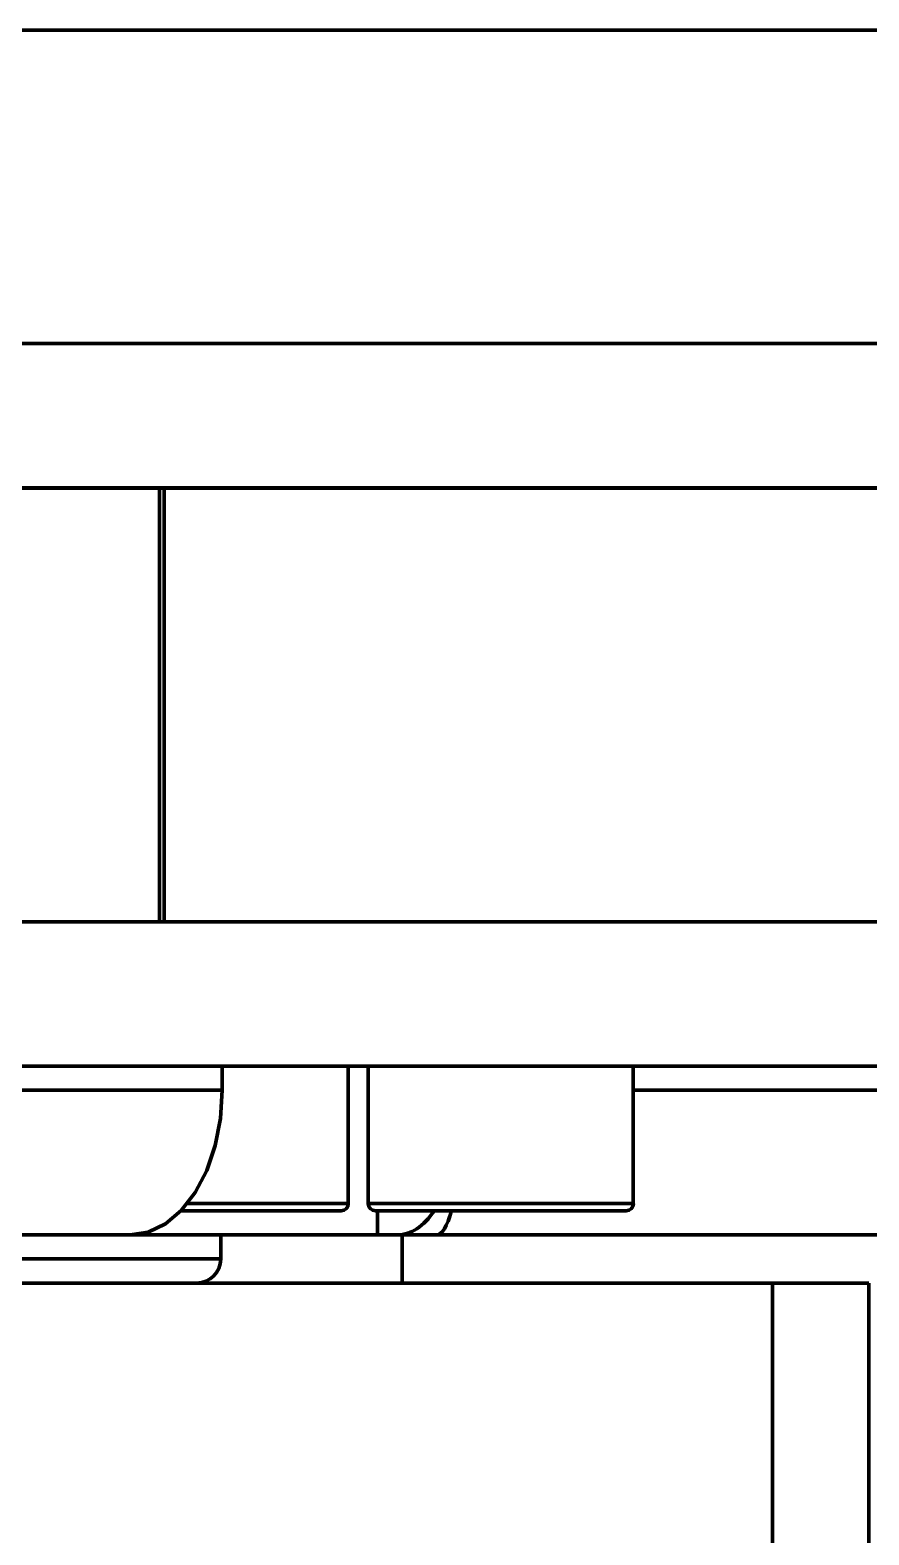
# Model space of a CAD drawing. Header units: millimetres. Extents: x -419 to 9215, y 1224 to 3301.
# Drawn here: x -199.7 to -180.36, y 1402.3 to 1437 of the extents above; entities that cross this region are included whole.
import ezdxf

# ---------------------------------------------------------------- set-up
doc = ezdxf.new("R2010")
doc.units = ezdxf.units.MM
doc.layers.add('0.7mm', color=7, linetype='Continuous', lineweight=70)

msp = doc.modelspace()

# ---------------------------------------------------------------- linework, layer by layer
at = {"layer": '0.7mm', "color": 7, "linetype": 'Continuous', "lineweight": 70}
for p, q in [((-155.545, 1436.995), (-217.653, 1436.997)), ((-157.307, 1436.995), (-213.383, 1436.996)), ((-206.89, 1429.773), (-176.595, 1429.772)), ((-177.037, 1426.438), (-207.242, 1426.439)), ((-207.003, 1426.435), (-176.937, 1426.436)), ((-196.712, 1416.437), (-196.712, 1426.435)), ((-196.608, 1416.437), (-196.608, 1426.435)), ((-222.758, 1416.437), (-79.97, 1416.437)), ((-222.758, 1413.104), (-79.97, 1413.104)), ((-195.27, 1412.548), (-195.27, 1413.104)), ((-192.363, 1409.937), (-192.363, 1413.104)), ((-191.902, 1413.104), (-191.902, 1409.937)), ((-185.791, 1409.937), (-185.791, 1413.104)), ((-195.27, 1412.548), (-200.247, 1412.548)), ((-192.53, 1409.77), (-196.218, 1409.77)), ((-185.957, 1409.77), (-191.735, 1409.77)), ((-200.509, 1409.215), (-197.389, 1409.215)), ((-191.69, 1409.215), (-197.389, 1409.215)), ((-195.304, 1408.659), (-195.304, 1409.215)), ((-191.222, 1409.215), (-191.69, 1409.215)), ((-191.222, 1409.215), (-190.33, 1409.215)), ((-191.124, 1409.215), (-191.124, 1408.104)), ((-190.33, 1409.215), (-131.848, 1409.215)), ((-222.582, 1408.104), (-182.582, 1408.104)), ((-182.582, 1399.215), (-182.582, 1408.104)), ((-182.582, 1408.104), (-180.36, 1408.104)), ((-180.36, 1399.215), (-180.36, 1408.104))]:
    msp.add_line(p, q, dxfattribs=at)
at = {"layer": '0.7mm', "color": 8, "linetype": 'Continuous', "lineweight": 70}
for p, q in [((-159.642, 1412.548), (-185.791, 1412.548)), ((-196.072, 1409.937), (-192.363, 1409.937)), ((-191.902, 1409.937), (-185.791, 1409.937)), ((-191.69, 1409.215), (-191.69, 1409.77)), ((-195.304, 1408.659), (-205.133, 1408.659))]:
    msp.add_line(p, q, dxfattribs=at)
at = {"layer": '0.7mm', "color": 7, "linetype": 'Continuous', "lineweight": 70, "flags": 128}
for points in [[(-183.035, 1426.437), (-183.198, 1426.437), (-183.642, 1426.438), (-184.329, 1426.438), (-185.197, 1426.438), (-186.169, 1426.438), (-187.159, 1426.438), (-188.078, 1426.438), (-188.845, 1426.438), (-189.392, 1426.438), (-189.671, 1426.437), (-189.656, 1426.437), (-189.348, 1426.437), (-188.776, 1426.436), (-187.99, 1426.436), (-187.059, 1426.436), (-186.068, 1426.436), (-185.102, 1426.436), (-184.25, 1426.436), (-183.585, 1426.437), (-183.168, 1426.437), (-183.035, 1426.437)], [(-197.389, 1409.215), (-196.976, 1409.279), (-196.578, 1409.469), (-196.212, 1409.777), (-195.89, 1410.191), (-195.627, 1410.696), (-195.431, 1411.273), (-195.31, 1411.898), (-195.27, 1412.548)]]:
    msp.add_lwpolyline(points, dxfattribs=at)
at = {"layer": '0.7mm', "color": 7, "linetype": 'Continuous', "lineweight": 70}
for centre, radius, start, end in [((-192.53, 1409.937), 0.167, 270, 0), ((-191.735, 1409.937), 0.167, 180, 270), ((-185.957, 1409.937), 0.167, 270, 0), ((-195.86, 1408.659), 0.556, 270, 0)]:
    msp.add_arc(centre, radius, start, end, dxfattribs=at)
for centre, ratio in [((-191.222, 1412.548), 0.457852), ((-190.33, 1412.548), 0.19023)]:
    msp.add_ellipse(centre, major_axis=(0, 3.333), ratio=ratio, start_param=3.141593, end_param=3.727278, dxfattribs=at)

doc.saveas('drawing.dxf')
